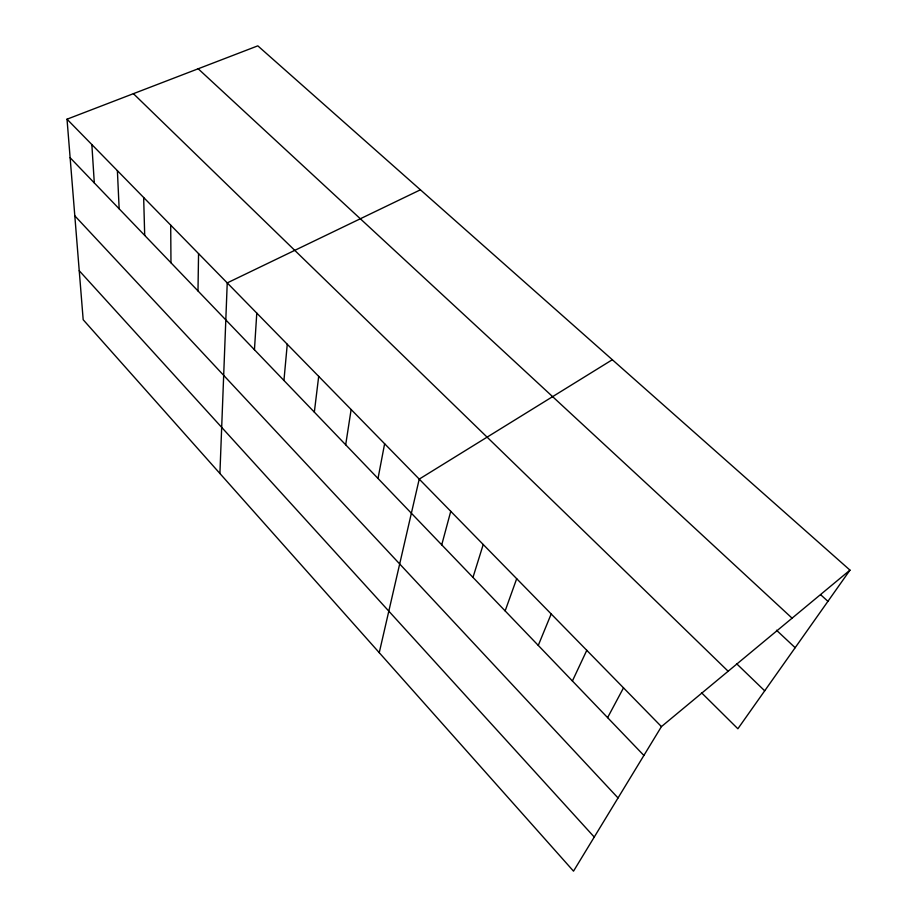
<?xml version="1.0" encoding="UTF-8"?>
<svg xmlns="http://www.w3.org/2000/svg" width="917" height="917" viewBox="0 0 917 917"><rect width="100%" height="100%" fill="white"/><g stroke="black" fill="none" stroke-linecap="round" stroke-linejoin="round"><path stroke-width="1.38" d="M197.992 290.941L198.553 253.596M219.908 473.493L227.233 282.906L420.41 189.808M254.445 349.755L256.783 313.11M283.938 380.475L287.262 344.253M314.336 412.146L318.692 376.371M345.686 444.791L351.131 409.521M378.01 478.468L384.624 443.748M379.248 652.675L419.229 479.11L612.338 359.728M441.73 544.858L450.751 511.319M472.977 577.401L483.225 544.503M505.141 610.917L516.695 578.696M538.268 645.419L551.197 613.954M572.403 680.987L586.788 650.325M607.593 717.644L623.514 687.853M849.979 570.133L661.432 726.608L573.515 871.15L83.183 319.724L67.021 119.199L257.815 45.85L849.979 570.133L737.876 728.763L701.494 692.713M820.658 594.732L827.936 601.323M198.187 68.775L792.093 618.173M776.504 630.231L795.165 647.7M736.534 663.644L764.698 690.81M133.412 93.672L728.144 671.244M67.021 119.199L661.432 726.608M70.128 157.735L643.894 755.448M74.804 215.827L618.035 797.95M79.229 270.71L594.25 837.049M91.849 144.577L94.302 182.93M117.387 170.665L119.153 208.812M143.66 197.522L144.703 235.428M170.7 225.146L170.975 262.789"/></g></svg>
